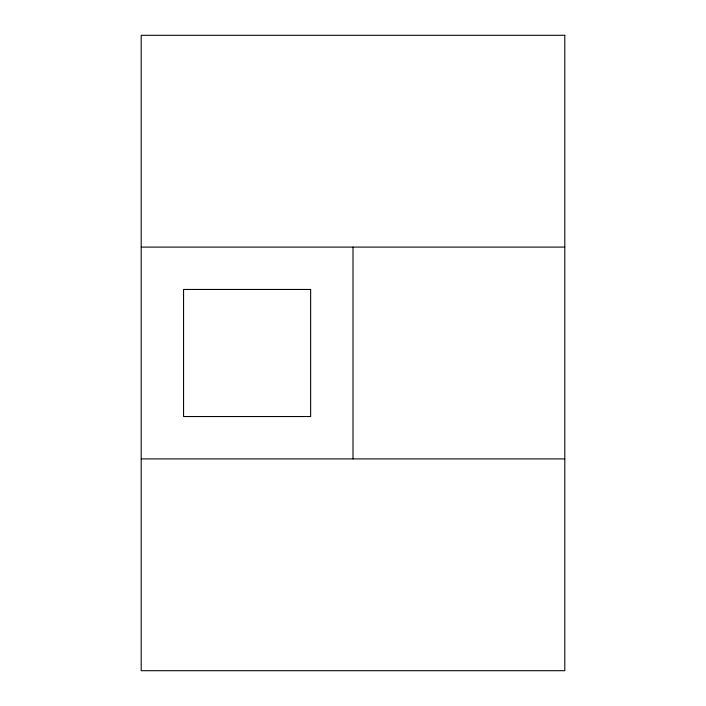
<?xml version="1.0" encoding="UTF-8"?>
<svg xmlns="http://www.w3.org/2000/svg" width="706" height="706" viewBox="0 0 706 706"><rect width="100%" height="100%" fill="white"/><g stroke="black" fill="none" stroke-linecap="round" stroke-linejoin="round"><path stroke-width="1.06" d="M141.2 247.1L564.8 247.1M141.2 458.9L564.8 458.9M353 247.1L353 458.9M564.8 35.3L141.2 35.3L141.2 670.7L564.8 670.7L564.8 35.3M310.64 289.46L183.56 289.46L183.56 416.54L310.64 416.54L310.64 289.46"/></g></svg>
